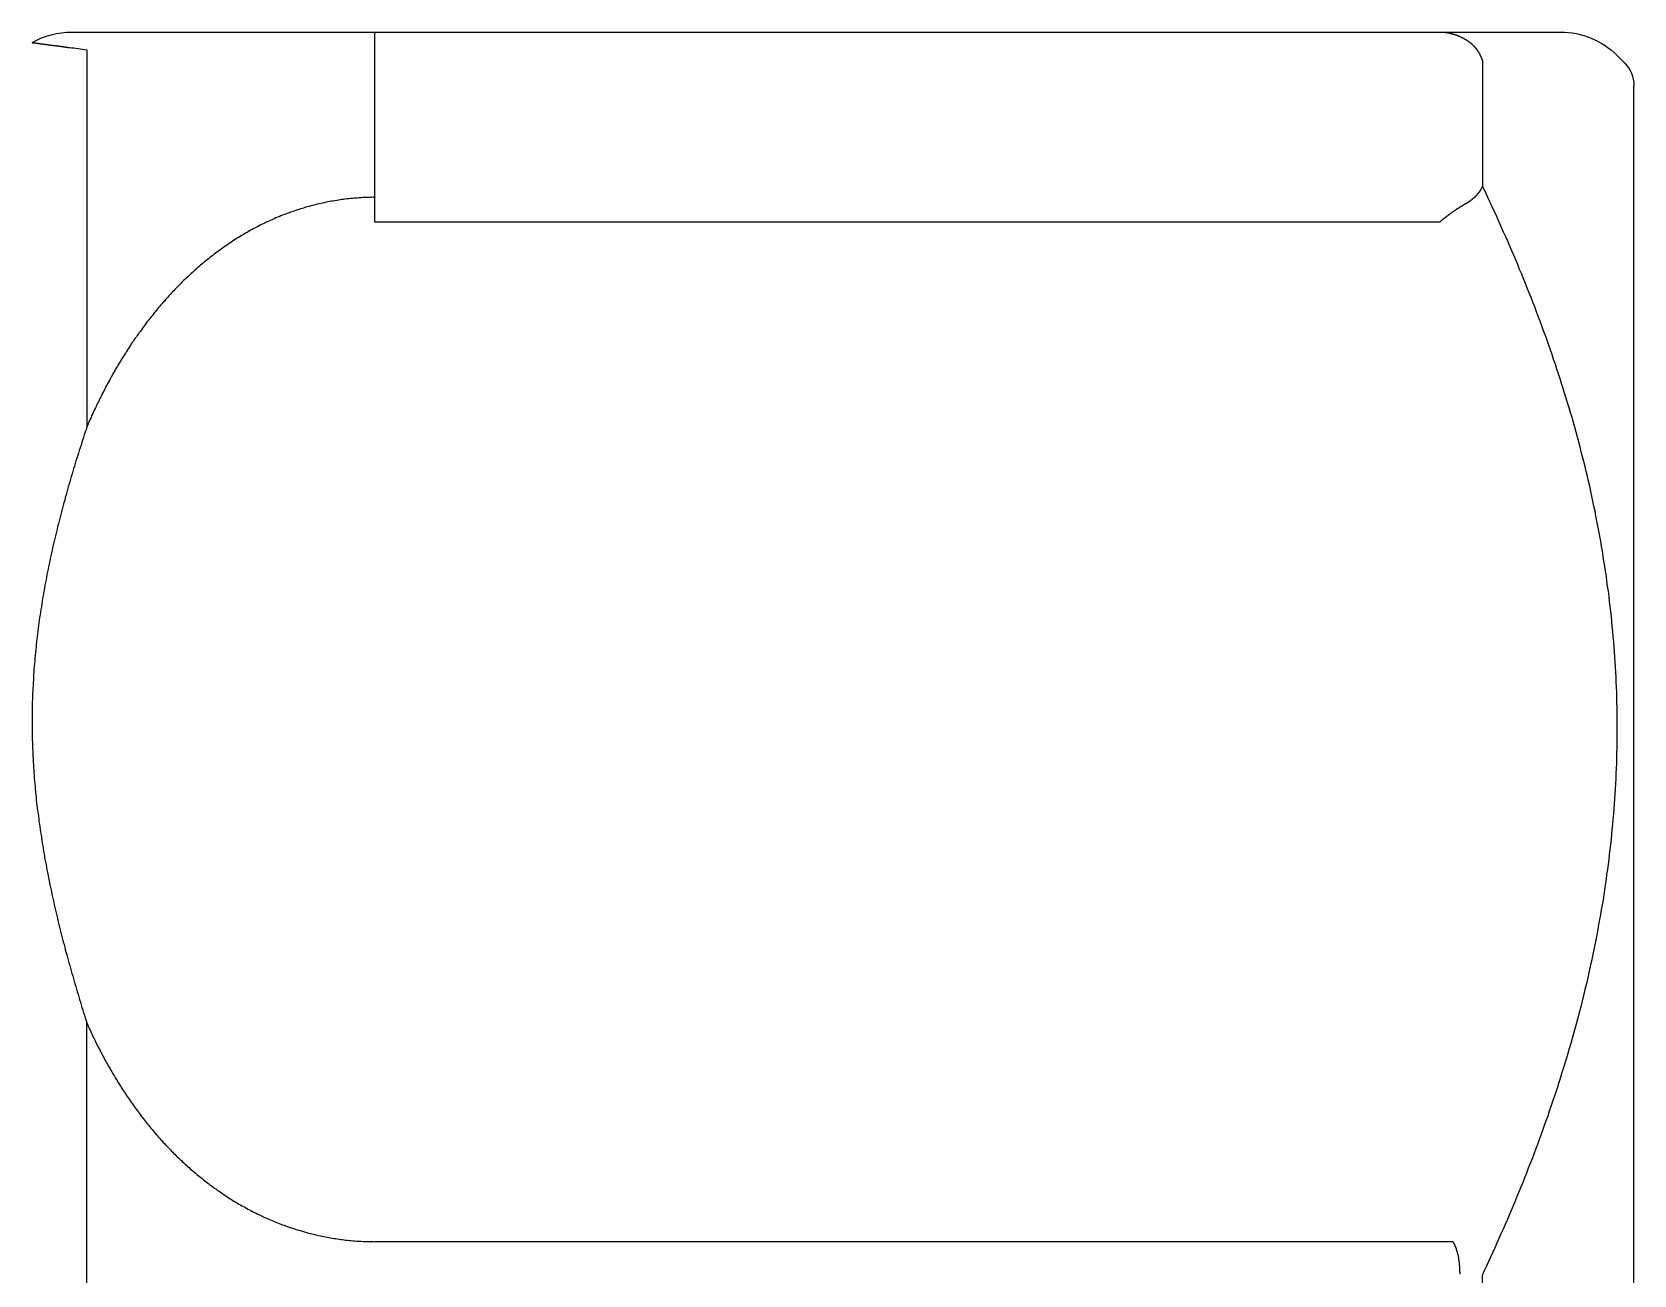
# Model space of a CAD drawing. Header units: millimetres. Extents: x 0 to 3800, y -67 to 2530.
# Drawn here: x 2354.32 to 2364.54, y 967.02 to 974.94 of the extents above; entities that cross this region are included whole.
import ezdxf

# ---------------------------------------------------------------- set-up
doc = ezdxf.new("R2010")
doc.units = ezdxf.units.MM
doc.layers.add('내부선 및 부속', color=4, linetype='Continuous')

msp = doc.modelspace()

# ---------------------------------------------------------------- linework, layer by layer
at = {"layer": '내부선 및 부속', "linetype": 'Continuous'}
for p, q in [((2354.579, 974.944), (2364.074, 974.944)), ((2356.512, 973.732), (2356.512, 974.944)), ((2354.674, 974.83), (2354.674, 972.425)), ((2363.577, 974.759), (2363.577, 973.962)), ((2364.437, 974.794), (2364.483, 974.747)), ((2364.543, 957.834), (2364.543, 974.602)), ((2363.304, 973.732), (2356.512, 973.732)), ((2354.674, 963.813), (2354.674, 968.623)), ((2356.512, 967.228), (2363.388, 967.228)), ((2363.577, 965.421), (2363.577, 967.016))]:
    msp.add_line(p, q, dxfattribs=at)
at = {"layer": '내부선 및 부속', "linetype": 'Continuous', "flags": 128}
for points in [[(2354.325, 974.877, -0.130102), (2354.579, 974.944)], [(2364.074, 974.944, -0.198912), (2364.437, 974.794)], [(2354.563, 974.846, -0.002224), (2354.674, 974.83)], [(2364.483, 974.747, -0.198912), (2364.543, 974.602)]]:
    msp.add_lwpolyline(points, format="xyb", dxfattribs=at)
for points in [[(2354.325, 974.876), (2354.325, 974.876), (2354.326, 974.876), (2354.327, 974.876), (2354.328, 974.876), (2354.329, 974.876), (2354.33, 974.875), (2354.33, 974.875), (2354.331, 974.875), (2354.332, 974.875), (2354.333, 974.875), (2354.334, 974.875), (2354.335, 974.875), (2354.335, 974.875), (2354.336, 974.875), (2354.337, 974.874), (2354.338, 974.874), (2354.339, 974.874), (2354.34, 974.874), (2354.34, 974.874), (2354.341, 974.874), (2354.342, 974.874), (2354.343, 974.874), (2354.344, 974.874), (2354.345, 974.874), (2354.345, 974.874), (2354.346, 974.874), (2354.347, 974.874), (2354.348, 974.873), (2354.349, 974.873), (2354.35, 974.873), (2354.35, 974.873), (2354.351, 974.873), (2354.352, 974.873), (2354.353, 974.873), (2354.354, 974.873), (2354.354, 974.873), (2354.355, 974.873), (2354.356, 974.872), (2354.357, 974.872), (2354.358, 974.872), (2354.359, 974.872), (2354.359, 974.872), (2354.36, 974.872), (2354.361, 974.872), (2354.362, 974.872), (2354.363, 974.871), (2354.364, 974.871), (2354.364, 974.871), (2354.365, 974.871), (2354.366, 974.871), (2354.367, 974.871), (2354.368, 974.871), (2354.369, 974.871), (2354.369, 974.871), (2354.37, 974.87), (2354.371, 974.87), (2354.372, 974.87), (2354.373, 974.87), (2354.374, 974.87), (2354.374, 974.87), (2354.375, 974.87), (2354.376, 974.87), (2354.377, 974.87), (2354.378, 974.87), (2354.379, 974.869), (2354.379, 974.869), (2354.38, 974.869), (2354.381, 974.869), (2354.382, 974.869), (2354.383, 974.869), (2354.384, 974.869), (2354.384, 974.869), (2354.385, 974.869), (2354.386, 974.869), (2354.387, 974.868), (2354.388, 974.868), (2354.389, 974.868), (2354.389, 974.868), (2354.39, 974.868), (2354.391, 974.868), (2354.392, 974.868), (2354.393, 974.868), (2354.394, 974.868), (2354.394, 974.868), (2354.395, 974.867), (2354.396, 974.867), (2354.397, 974.867), (2354.398, 974.867), (2354.398, 974.867), (2354.399, 974.867), (2354.4, 974.867), (2354.401, 974.867), (2354.402, 974.867), (2354.403, 974.867), (2354.403, 974.866), (2354.404, 974.866), (2354.405, 974.866), (2354.406, 974.866), (2354.407, 974.866), (2354.408, 974.866), (2354.408, 974.866), (2354.408, 974.866), (2354.409, 974.866), (2354.41, 974.866), (2354.411, 974.865), (2354.412, 974.865), (2354.413, 974.865), (2354.413, 974.865), (2354.414, 974.865), (2354.415, 974.865), (2354.416, 974.865), (2354.417, 974.865), (2354.418, 974.865), (2354.418, 974.865), (2354.419, 974.864), (2354.42, 974.864), (2354.421, 974.864), (2354.422, 974.864), (2354.423, 974.864), (2354.423, 974.864), (2354.424, 974.864), (2354.425, 974.864), (2354.426, 974.864), (2354.427, 974.863), (2354.428, 974.863), (2354.428, 974.863), (2354.429, 974.863), (2354.43, 974.863), (2354.431, 974.863), (2354.432, 974.863), (2354.432, 974.863), (2354.433, 974.863), (2354.434, 974.862), (2354.435, 974.862), (2354.436, 974.862), (2354.437, 974.862), (2354.437, 974.862), (2354.438, 974.862), (2354.439, 974.862), (2354.44, 974.862), (2354.441, 974.862), (2354.442, 974.862), (2354.442, 974.861), (2354.443, 974.861), (2354.444, 974.861), (2354.445, 974.861), (2354.446, 974.861), (2354.447, 974.861), (2354.447, 974.861), (2354.448, 974.861), (2354.449, 974.861), (2354.45, 974.86), (2354.451, 974.86), (2354.452, 974.86), (2354.452, 974.86), (2354.453, 974.86), (2354.454, 974.86), (2354.455, 974.86), (2354.456, 974.86), (2354.457, 974.86), (2354.457, 974.859), (2354.458, 974.859), (2354.459, 974.859), (2354.46, 974.859), (2354.461, 974.859), (2354.462, 974.859), (2354.462, 974.859), (2354.463, 974.859), (2354.464, 974.859), (2354.465, 974.858), (2354.466, 974.858), (2354.466, 974.858), (2354.467, 974.858), (2354.468, 974.858), (2354.469, 974.858), (2354.47, 974.858), (2354.471, 974.858), (2354.471, 974.858), (2354.472, 974.857), (2354.473, 974.857), (2354.474, 974.857), (2354.475, 974.857), (2354.476, 974.857), (2354.476, 974.857), (2354.477, 974.857), (2354.478, 974.857), (2354.479, 974.857), (2354.48, 974.856), (2354.481, 974.856), (2354.481, 974.856), (2354.482, 974.856), (2354.483, 974.856), (2354.484, 974.856), (2354.485, 974.856), (2354.486, 974.856), (2354.486, 974.856), (2354.487, 974.855), (2354.488, 974.855), (2354.489, 974.855), (2354.49, 974.855), (2354.491, 974.855), (2354.491, 974.855), (2354.491, 974.855), (2354.492, 974.855), (2354.493, 974.855), (2354.494, 974.855), (2354.495, 974.854), (2354.496, 974.854), (2354.496, 974.854), (2354.497, 974.854), (2354.498, 974.854), (2354.499, 974.854), (2354.5, 974.854), (2354.5, 974.854), (2354.501, 974.854), (2354.502, 974.853), (2354.503, 974.853), (2354.504, 974.853), (2354.505, 974.853), (2354.505, 974.853), (2354.506, 974.853), (2354.507, 974.853), (2354.508, 974.853), (2354.509, 974.853), (2354.51, 974.852), (2354.51, 974.852), (2354.511, 974.852), (2354.512, 974.852), (2354.513, 974.852), (2354.514, 974.852), (2354.515, 974.852), (2354.515, 974.852), (2354.516, 974.852), (2354.517, 974.851), (2354.518, 974.851), (2354.519, 974.851), (2354.52, 974.851), (2354.52, 974.851), (2354.521, 974.851), (2354.522, 974.851), (2354.523, 974.851), (2354.524, 974.851), (2354.525, 974.85), (2354.525, 974.85), (2354.526, 974.85), (2354.527, 974.85), (2354.528, 974.85), (2354.529, 974.85), (2354.529, 974.85), (2354.53, 974.85), (2354.531, 974.85), (2354.532, 974.849), (2354.533, 974.849), (2354.534, 974.849), (2354.534, 974.849), (2354.535, 974.849), (2354.536, 974.849), (2354.537, 974.849), (2354.538, 974.849), (2354.539, 974.848), (2354.539, 974.848), (2354.54, 974.848), (2354.541, 974.848), (2354.542, 974.848), (2354.543, 974.848), (2354.544, 974.848), (2354.544, 974.848), (2354.545, 974.848), (2354.546, 974.847), (2354.547, 974.847), (2354.548, 974.847), (2354.549, 974.847), (2354.549, 974.847), (2354.55, 974.847), (2354.551, 974.847), (2354.552, 974.847), (2354.553, 974.847), (2354.554, 974.846), (2354.554, 974.846), (2354.555, 974.846), (2354.556, 974.846), (2354.557, 974.846), (2354.558, 974.846), (2354.558, 974.846), (2354.559, 974.846), (2354.56, 974.846), (2354.561, 974.845), (2354.562, 974.845), (2354.563, 974.845), (2354.563, 974.845)], [(2363.304, 974.943), (2363.305, 974.943), (2363.306, 974.943), (2363.307, 974.943), (2363.308, 974.943), (2363.309, 974.943), (2363.31, 974.943), (2363.311, 974.943), (2363.312, 974.943), (2363.314, 974.943), (2363.315, 974.943), (2363.316, 974.943), (2363.317, 974.943), (2363.318, 974.943), (2363.319, 974.943), (2363.32, 974.943), (2363.321, 974.943), (2363.322, 974.943), (2363.323, 974.943), (2363.324, 974.943), (2363.325, 974.943), (2363.326, 974.943), (2363.327, 974.942), (2363.328, 974.942), (2363.329, 974.942), (2363.33, 974.942), (2363.331, 974.942), (2363.333, 974.942), (2363.334, 974.942), (2363.335, 974.942), (2363.336, 974.942), (2363.337, 974.942), (2363.338, 974.941), (2363.339, 974.941), (2363.34, 974.941), (2363.341, 974.941), (2363.342, 974.941), (2363.343, 974.941), (2363.344, 974.941), (2363.345, 974.941), (2363.346, 974.94), (2363.347, 974.94), (2363.348, 974.94), (2363.349, 974.94), (2363.35, 974.94), (2363.351, 974.94), (2363.353, 974.939), (2363.354, 974.939), (2363.355, 974.939), (2363.356, 974.939), (2363.357, 974.939), (2363.358, 974.939), (2363.359, 974.938), (2363.36, 974.938), (2363.361, 974.938), (2363.362, 974.938), (2363.363, 974.938), (2363.364, 974.937), (2363.365, 974.937), (2363.366, 974.937), (2363.367, 974.937), (2363.368, 974.937), (2363.369, 974.936), (2363.37, 974.936), (2363.371, 974.936), (2363.372, 974.936), (2363.373, 974.935), (2363.374, 974.935), (2363.375, 974.935), (2363.377, 974.935), (2363.378, 974.934), (2363.379, 974.934), (2363.38, 974.934), (2363.381, 974.934), (2363.382, 974.933), (2363.383, 974.933), (2363.384, 974.933), (2363.385, 974.933), (2363.386, 974.932), (2363.387, 974.932), (2363.388, 974.932), (2363.389, 974.931), (2363.39, 974.931), (2363.391, 974.931), (2363.392, 974.931), (2363.393, 974.93), (2363.394, 974.93), (2363.395, 974.93), (2363.396, 974.929), (2363.397, 974.929), (2363.398, 974.929), (2363.399, 974.928), (2363.4, 974.928), (2363.401, 974.928), (2363.402, 974.927), (2363.403, 974.927), (2363.404, 974.927), (2363.405, 974.926), (2363.406, 974.926), (2363.407, 974.926), (2363.408, 974.925), (2363.408, 974.925), (2363.409, 974.925), (2363.41, 974.925), (2363.411, 974.924), (2363.412, 974.924), (2363.413, 974.924), (2363.414, 974.923), (2363.415, 974.923), (2363.416, 974.922), (2363.417, 974.922), (2363.418, 974.922), (2363.419, 974.921), (2363.42, 974.921), (2363.421, 974.921), (2363.422, 974.92), (2363.423, 974.92), (2363.424, 974.919), (2363.425, 974.919), (2363.426, 974.919), (2363.427, 974.918), (2363.428, 974.918), (2363.429, 974.917), (2363.43, 974.917), (2363.431, 974.916), (2363.432, 974.916), (2363.433, 974.916), (2363.434, 974.915), (2363.435, 974.915), (2363.436, 974.914), (2363.437, 974.914), (2363.438, 974.913), (2363.439, 974.913), (2363.439, 974.913), (2363.44, 974.912), (2363.441, 974.912), (2363.442, 974.911), (2363.443, 974.911), (2363.444, 974.91), (2363.445, 974.91), (2363.446, 974.909), (2363.447, 974.909), (2363.448, 974.908), (2363.449, 974.908), (2363.45, 974.907), (2363.451, 974.907), (2363.452, 974.906), (2363.453, 974.906), (2363.454, 974.905), (2363.455, 974.905), (2363.455, 974.904), (2363.456, 974.904), (2363.457, 974.903), (2363.458, 974.903), (2363.459, 974.902), (2363.46, 974.902), (2363.461, 974.901), (2363.462, 974.901), (2363.463, 974.9), (2363.464, 974.9), (2363.465, 974.899), (2363.465, 974.899)], [(2363.465, 974.899), (2363.466, 974.899), (2363.467, 974.898), (2363.468, 974.898), (2363.469, 974.897), (2363.47, 974.896), (2363.471, 974.896), (2363.472, 974.895), (2363.473, 974.895), (2363.474, 974.894), (2363.475, 974.893), (2363.476, 974.893), (2363.477, 974.892), (2363.477, 974.892), (2363.478, 974.891), (2363.479, 974.89), (2363.48, 974.89), (2363.481, 974.889), (2363.482, 974.888), (2363.483, 974.888), (2363.484, 974.887), (2363.485, 974.886), (2363.486, 974.886), (2363.487, 974.885), (2363.488, 974.884), (2363.489, 974.884), (2363.49, 974.883), (2363.491, 974.882), (2363.492, 974.881), (2363.493, 974.881), (2363.494, 974.88), (2363.494, 974.879), (2363.495, 974.879), (2363.496, 974.878), (2363.497, 974.877), (2363.498, 974.876), (2363.499, 974.876), (2363.5, 974.875), (2363.501, 974.874), (2363.502, 974.874), (2363.503, 974.873), (2363.503, 974.872), (2363.504, 974.871), (2363.505, 974.87), (2363.506, 974.87), (2363.507, 974.869), (2363.508, 974.868), (2363.509, 974.867), (2363.51, 974.867), (2363.51, 974.866), (2363.511, 974.865), (2363.512, 974.864), (2363.513, 974.863), (2363.514, 974.863), (2363.515, 974.862), (2363.515, 974.861), (2363.516, 974.86), (2363.517, 974.859), (2363.518, 974.859), (2363.519, 974.858), (2363.52, 974.857), (2363.52, 974.856), (2363.521, 974.855), (2363.522, 974.854), (2363.523, 974.854), (2363.524, 974.853), (2363.524, 974.852), (2363.525, 974.851), (2363.526, 974.85), (2363.527, 974.849), (2363.527, 974.848), (2363.528, 974.848), (2363.529, 974.847), (2363.53, 974.846), (2363.531, 974.845), (2363.531, 974.844), (2363.532, 974.843), (2363.533, 974.842), (2363.533, 974.841), (2363.534, 974.84), (2363.535, 974.839), (2363.536, 974.839), (2363.536, 974.838), (2363.537, 974.837), (2363.538, 974.836), (2363.538, 974.835), (2363.539, 974.834), (2363.54, 974.833), (2363.541, 974.832), (2363.541, 974.831), (2363.542, 974.83), (2363.543, 974.829), (2363.543, 974.828), (2363.544, 974.827), (2363.545, 974.826), (2363.545, 974.825), (2363.546, 974.824), (2363.547, 974.824), (2363.547, 974.823), (2363.548, 974.822), (2363.548, 974.821), (2363.548, 974.821), (2363.549, 974.82), (2363.55, 974.819), (2363.55, 974.818), (2363.551, 974.817), (2363.552, 974.816), (2363.552, 974.815), (2363.553, 974.814), (2363.553, 974.813), (2363.554, 974.812), (2363.554, 974.811), (2363.555, 974.81), (2363.556, 974.809), (2363.556, 974.808), (2363.557, 974.807), (2363.557, 974.806), (2363.558, 974.805), (2363.558, 974.804), (2363.559, 974.803), (2363.559, 974.802), (2363.56, 974.8), (2363.561, 974.799), (2363.561, 974.798), (2363.562, 974.797), (2363.562, 974.796), (2363.563, 974.795), (2363.563, 974.794), (2363.564, 974.793), (2363.564, 974.792), (2363.565, 974.791), (2363.565, 974.79), (2363.565, 974.789), (2363.566, 974.788), (2363.566, 974.787), (2363.567, 974.786), (2363.567, 974.785), (2363.568, 974.784), (2363.568, 974.783), (2363.569, 974.782), (2363.569, 974.78), (2363.57, 974.779), (2363.57, 974.778), (2363.57, 974.777), (2363.571, 974.776), (2363.571, 974.775), (2363.572, 974.774), (2363.572, 974.773), (2363.572, 974.772), (2363.573, 974.771), (2363.573, 974.77), (2363.574, 974.769), (2363.574, 974.767), (2363.574, 974.766), (2363.575, 974.765), (2363.575, 974.764), (2363.575, 974.763), (2363.576, 974.762), (2363.576, 974.761), (2363.576, 974.76), (2363.577, 974.759), (2363.577, 974.759)], [(2363.577, 973.961), (2363.576, 973.96), (2363.576, 973.959), (2363.576, 973.958), (2363.575, 973.957), (2363.575, 973.956), (2363.574, 973.955), (2363.574, 973.954), (2363.573, 973.953), (2363.573, 973.953), (2363.573, 973.952), (2363.572, 973.951), (2363.572, 973.95), (2363.571, 973.949), (2363.571, 973.948), (2363.57, 973.947), (2363.57, 973.946), (2363.569, 973.945), (2363.569, 973.944), (2363.568, 973.943), (2363.568, 973.942), (2363.567, 973.942), (2363.567, 973.941), (2363.566, 973.94), (2363.566, 973.939), (2363.565, 973.938), (2363.565, 973.937), (2363.564, 973.936), (2363.564, 973.935), (2363.563, 973.935), (2363.563, 973.934), (2363.562, 973.933), (2363.562, 973.932), (2363.561, 973.931), (2363.56, 973.93), (2363.56, 973.929), (2363.559, 973.928), (2363.559, 973.928), (2363.558, 973.927), (2363.558, 973.926), (2363.557, 973.925), (2363.556, 973.924), (2363.556, 973.923), (2363.555, 973.923), (2363.555, 973.922), (2363.554, 973.921), (2363.553, 973.92), (2363.553, 973.919), (2363.552, 973.918), (2363.552, 973.918), (2363.551, 973.917), (2363.55, 973.916), (2363.55, 973.915), (2363.549, 973.914), (2363.548, 973.914), (2363.548, 973.913), (2363.547, 973.912), (2363.546, 973.911), (2363.546, 973.91), (2363.545, 973.91), (2363.544, 973.909), (2363.544, 973.908), (2363.543, 973.907), (2363.542, 973.906), (2363.542, 973.906), (2363.541, 973.905), (2363.54, 973.904), (2363.54, 973.903), (2363.539, 973.903), (2363.538, 973.902), (2363.538, 973.901), (2363.537, 973.9), (2363.536, 973.9), (2363.535, 973.899), (2363.535, 973.898), (2363.534, 973.897), (2363.533, 973.897), (2363.532, 973.896), (2363.532, 973.895), (2363.531, 973.894), (2363.53, 973.894), (2363.53, 973.893), (2363.529, 973.892), (2363.528, 973.891), (2363.527, 973.891), (2363.527, 973.89), (2363.526, 973.889), (2363.525, 973.889), (2363.524, 973.888), (2363.524, 973.887), (2363.523, 973.887), (2363.522, 973.886), (2363.521, 973.885), (2363.52, 973.884), (2363.52, 973.884), (2363.519, 973.883), (2363.518, 973.882), (2363.517, 973.882), (2363.517, 973.881), (2363.516, 973.88), (2363.515, 973.88), (2363.515, 973.88), (2363.514, 973.879), (2363.513, 973.878), (2363.513, 973.878), (2363.512, 973.877), (2363.511, 973.876), (2363.51, 973.876), (2363.509, 973.875), (2363.509, 973.874), (2363.508, 973.874), (2363.507, 973.873), (2363.506, 973.872), (2363.505, 973.872), (2363.504, 973.871), (2363.504, 973.871), (2363.503, 973.87), (2363.502, 973.869), (2363.501, 973.869), (2363.5, 973.868), (2363.499, 973.867), (2363.499, 973.867), (2363.498, 973.866), (2363.497, 973.866), (2363.496, 973.865), (2363.495, 973.864), (2363.494, 973.864), (2363.494, 973.863), (2363.493, 973.863), (2363.492, 973.862), (2363.491, 973.861), (2363.49, 973.861), (2363.489, 973.86), (2363.488, 973.86), (2363.488, 973.859), (2363.487, 973.859), (2363.486, 973.858), (2363.485, 973.857), (2363.484, 973.857), (2363.483, 973.856), (2363.482, 973.856), (2363.481, 973.855), (2363.481, 973.855), (2363.48, 973.854), (2363.479, 973.853), (2363.478, 973.853), (2363.477, 973.852), (2363.476, 973.852), (2363.475, 973.851), (2363.474, 973.851), (2363.474, 973.85), (2363.473, 973.85), (2363.472, 973.849), (2363.471, 973.849), (2363.47, 973.848), (2363.469, 973.848), (2363.468, 973.847), (2363.467, 973.847), (2363.466, 973.846), (2363.466, 973.846), (2363.465, 973.845), (2363.465, 973.845)], [(2363.577, 967.015), (2363.59, 967.044), (2363.604, 967.074), (2363.618, 967.103), (2363.631, 967.132), (2363.645, 967.162), (2363.658, 967.191), (2363.671, 967.221), (2363.684, 967.25), (2363.697, 967.28), (2363.71, 967.309), (2363.723, 967.339), (2363.736, 967.368), (2363.749, 967.398), (2363.762, 967.428), (2363.774, 967.458), (2363.787, 967.488), (2363.799, 967.517), (2363.811, 967.547), (2363.823, 967.577), (2363.836, 967.607), (2363.848, 967.637), (2363.86, 967.667), (2363.871, 967.698), (2363.883, 967.728), (2363.895, 967.758), (2363.906, 967.788), (2363.918, 967.818), (2363.929, 967.849), (2363.94, 967.879), (2363.951, 967.909), (2363.962, 967.94), (2363.973, 967.97), (2363.984, 968.001), (2363.995, 968.031), (2364.005, 968.062), (2364.016, 968.092), (2364.026, 968.123), (2364.037, 968.154), (2364.047, 968.184), (2364.057, 968.215), (2364.067, 968.246), (2364.076, 968.277), (2364.086, 968.308), (2364.096, 968.339), (2364.105, 968.369), (2364.115, 968.4), (2364.124, 968.431), (2364.133, 968.462), (2364.142, 968.494), (2364.151, 968.525), (2364.16, 968.556), (2364.168, 968.587), (2364.177, 968.618), (2364.185, 968.649), (2364.193, 968.681), (2364.202, 968.712), (2364.21, 968.743), (2364.218, 968.775), (2364.225, 968.806), (2364.233, 968.838), (2364.24, 968.869), (2364.248, 968.901), (2364.255, 968.932), (2364.262, 968.964), (2364.269, 968.996), (2364.276, 969.027), (2364.283, 969.059), (2364.289, 969.091), (2364.296, 969.122), (2364.302, 969.154), (2364.308, 969.186), (2364.314, 969.218), (2364.32, 969.25), (2364.326, 969.282), (2364.332, 969.313), (2364.337, 969.345), (2364.342, 969.377), (2364.348, 969.409), (2364.353, 969.441), (2364.358, 969.473), (2364.362, 969.505), (2364.367, 969.537), (2364.371, 969.569), (2364.376, 969.602), (2364.38, 969.634), (2364.384, 969.666), (2364.388, 969.698), (2364.392, 969.73), (2364.395, 969.762), (2364.399, 969.794), (2364.402, 969.827), (2364.405, 969.859), (2364.408, 969.891), (2364.411, 969.923), (2364.414, 969.956), (2364.417, 969.988), (2364.419, 970.02), (2364.421, 970.052), (2364.423, 970.085), (2364.425, 970.117), (2364.425, 970.117), (2364.427, 970.149), (2364.429, 970.182), (2364.43, 970.214), (2364.432, 970.246), (2364.433, 970.279), (2364.434, 970.311), (2364.435, 970.343), (2364.436, 970.376), (2364.436, 970.408), (2364.437, 970.44), (2364.437, 970.473), (2364.437, 970.505), (2364.437, 970.537), (2364.437, 970.57), (2364.436, 970.602), (2364.436, 970.635), (2364.435, 970.667), (2364.434, 970.699), (2364.433, 970.732), (2364.432, 970.764), (2364.43, 970.796), (2364.429, 970.829), (2364.427, 970.861), (2364.425, 970.893), (2364.423, 970.925), (2364.421, 970.958), (2364.419, 970.99), (2364.417, 971.022), (2364.414, 971.055), (2364.411, 971.087), (2364.408, 971.119), (2364.405, 971.151), (2364.402, 971.184), (2364.399, 971.216), (2364.395, 971.248), (2364.392, 971.28), (2364.388, 971.312), (2364.384, 971.344), (2364.38, 971.377), (2364.375, 971.409), (2364.371, 971.441), (2364.367, 971.473), (2364.362, 971.505), (2364.357, 971.537), (2364.352, 971.569), (2364.347, 971.601), (2364.342, 971.633), (2364.336, 971.665), (2364.331, 971.697), (2364.325, 971.729), (2364.319, 971.76), (2364.313, 971.792), (2364.307, 971.824), (2364.301, 971.856), (2364.295, 971.888), (2364.288, 971.919), (2364.281, 971.951), (2364.275, 971.983), (2364.268, 972.014), (2364.261, 972.046), (2364.253, 972.078), (2364.246, 972.109), (2364.239, 972.141), (2364.231, 972.172), (2364.223, 972.204), (2364.215, 972.235), (2364.207, 972.266), (2364.199, 972.298), (2364.191, 972.329), (2364.183, 972.36), (2364.174, 972.392), (2364.165, 972.423), (2364.157, 972.454), (2364.148, 972.485), (2364.139, 972.516), (2364.13, 972.547), (2364.12, 972.578), (2364.111, 972.609), (2364.101, 972.64), (2364.092, 972.671), (2364.082, 972.702), (2364.072, 972.732), (2364.062, 972.763), (2364.052, 972.794), (2364.042, 972.825), (2364.031, 972.855), (2364.021, 972.886), (2364.01, 972.917), (2364, 972.947), (2363.989, 972.978), (2363.978, 973.008), (2363.967, 973.038), (2363.956, 973.069), (2363.945, 973.099), (2363.933, 973.129), (2363.922, 973.16), (2363.91, 973.19), (2363.899, 973.22), (2363.887, 973.25), (2363.875, 973.28), (2363.875, 973.28), (2363.863, 973.31), (2363.851, 973.34), (2363.839, 973.37), (2363.827, 973.4), (2363.814, 973.43), (2363.802, 973.46), (2363.789, 973.49), (2363.777, 973.52), (2363.764, 973.549), (2363.751, 973.579), (2363.738, 973.609), (2363.725, 973.638), (2363.712, 973.668), (2363.699, 973.697), (2363.686, 973.727), (2363.672, 973.756), (2363.659, 973.786), (2363.646, 973.815), (2363.632, 973.844), (2363.618, 973.874), (2363.605, 973.903), (2363.591, 973.932), (2363.577, 973.961), (2363.577, 973.961)], [(2356.512, 973.89), (2356.501, 973.89), (2356.49, 973.889), (2356.479, 973.889), (2356.468, 973.889), (2356.457, 973.889), (2356.446, 973.888), (2356.434, 973.888), (2356.423, 973.887), (2356.412, 973.886), (2356.401, 973.885), (2356.39, 973.885), (2356.379, 973.884), (2356.368, 973.883), (2356.356, 973.881), (2356.345, 973.88), (2356.334, 973.879), (2356.323, 973.878), (2356.312, 973.876), (2356.301, 973.875), (2356.29, 973.873), (2356.279, 973.872), (2356.268, 973.87), (2356.257, 973.868), (2356.245, 973.866), (2356.234, 973.864), (2356.223, 973.862), (2356.212, 973.86), (2356.201, 973.858), (2356.19, 973.855), (2356.179, 973.853), (2356.168, 973.851), (2356.157, 973.848), (2356.147, 973.846), (2356.136, 973.843), (2356.125, 973.84), (2356.114, 973.837), (2356.103, 973.835), (2356.092, 973.832), (2356.081, 973.829), (2356.07, 973.826), (2356.06, 973.822), (2356.049, 973.819), (2356.038, 973.816), (2356.027, 973.812), (2356.017, 973.809), (2356.006, 973.806), (2355.995, 973.802), (2355.985, 973.798), (2355.974, 973.795), (2355.964, 973.791), (2355.953, 973.787), (2355.943, 973.783), (2355.932, 973.779), (2355.922, 973.775), (2355.911, 973.771), (2355.901, 973.766), (2355.89, 973.762), (2355.88, 973.758), (2355.87, 973.753), (2355.86, 973.749), (2355.849, 973.744), (2355.839, 973.74), (2355.829, 973.735), (2355.819, 973.73), (2355.809, 973.725), (2355.799, 973.721), (2355.789, 973.716), (2355.779, 973.711), (2355.769, 973.706), (2355.759, 973.7), (2355.749, 973.695), (2355.739, 973.69), (2355.729, 973.685), (2355.719, 973.679), (2355.71, 973.674), (2355.7, 973.668), (2355.69, 973.663), (2355.68, 973.657), (2355.671, 973.651), (2355.661, 973.646), (2355.652, 973.64), (2355.642, 973.634), (2355.633, 973.628), (2355.623, 973.622), (2355.614, 973.616), (2355.604, 973.61), (2355.595, 973.604), (2355.586, 973.598), (2355.576, 973.591), (2355.567, 973.585), (2355.558, 973.579), (2355.549, 973.572), (2355.54, 973.566), (2355.531, 973.559), (2355.522, 973.553), (2355.513, 973.546), (2355.504, 973.539), (2355.495, 973.533), (2355.486, 973.526), (2355.477, 973.519), (2355.477, 973.519), (2355.468, 973.512), (2355.459, 973.505), (2355.45, 973.498), (2355.442, 973.491), (2355.433, 973.484), (2355.424, 973.477), (2355.416, 973.47), (2355.407, 973.463), (2355.399, 973.456), (2355.39, 973.448), (2355.382, 973.441), (2355.373, 973.434), (2355.365, 973.426), (2355.357, 973.419), (2355.348, 973.411), (2355.34, 973.404), (2355.332, 973.396), (2355.324, 973.389), (2355.316, 973.381), (2355.308, 973.373), (2355.299, 973.366), (2355.291, 973.358), (2355.283, 973.35), (2355.276, 973.342), (2355.268, 973.334), (2355.26, 973.326), (2355.252, 973.318), (2355.244, 973.31), (2355.236, 973.302), (2355.229, 973.294), (2355.221, 973.286), (2355.213, 973.278), (2355.206, 973.27), (2355.198, 973.262), (2355.191, 973.253), (2355.183, 973.245), (2355.176, 973.237), (2355.169, 973.228), (2355.161, 973.22), (2355.154, 973.212), (2355.147, 973.203), (2355.139, 973.195), (2355.132, 973.186), (2355.125, 973.178), (2355.118, 973.169), (2355.111, 973.16), (2355.104, 973.152), (2355.097, 973.143), (2355.09, 973.134), (2355.083, 973.125), (2355.076, 973.117), (2355.069, 973.108), (2355.062, 973.099), (2355.055, 973.09), (2355.049, 973.081), (2355.042, 973.072), (2355.035, 973.063), (2355.029, 973.054), (2355.022, 973.045), (2355.016, 973.036), (2355.009, 973.027), (2355.003, 973.018), (2354.996, 973.009), (2354.99, 973), (2354.983, 972.991), (2354.977, 972.982), (2354.971, 972.972), (2354.964, 972.963), (2354.958, 972.954), (2354.952, 972.945), (2354.946, 972.935), (2354.94, 972.926), (2354.934, 972.917), (2354.928, 972.907), (2354.922, 972.898), (2354.916, 972.888), (2354.91, 972.879), (2354.904, 972.87), (2354.898, 972.86), (2354.892, 972.851), (2354.886, 972.841), (2354.881, 972.831), (2354.875, 972.822), (2354.869, 972.812), (2354.864, 972.803), (2354.858, 972.793), (2354.852, 972.783), (2354.847, 972.774), (2354.841, 972.764), (2354.836, 972.754), (2354.83, 972.744), (2354.825, 972.735), (2354.82, 972.725), (2354.814, 972.715), (2354.809, 972.705), (2354.804, 972.696), (2354.798, 972.686), (2354.793, 972.676), (2354.788, 972.666), (2354.783, 972.656), (2354.783, 972.656), (2354.778, 972.646), (2354.773, 972.636), (2354.768, 972.626), (2354.763, 972.616), (2354.758, 972.606), (2354.753, 972.596), (2354.748, 972.586), (2354.743, 972.576), (2354.738, 972.566), (2354.734, 972.556), (2354.729, 972.546), (2354.724, 972.536), (2354.719, 972.526), (2354.715, 972.516), (2354.71, 972.506), (2354.705, 972.495), (2354.701, 972.485), (2354.696, 972.475), (2354.692, 972.465), (2354.687, 972.455), (2354.683, 972.445), (2354.678, 972.434), (2354.674, 972.424), (2354.674, 972.424)], [(2363.465, 973.845), (2363.464, 973.844), (2363.463, 973.844), (2363.461, 973.843), (2363.46, 973.843), (2363.459, 973.842), (2363.458, 973.841), (2363.457, 973.841), (2363.456, 973.84), (2363.455, 973.839), (2363.454, 973.839), (2363.453, 973.838), (2363.452, 973.838), (2363.451, 973.837), (2363.45, 973.836), (2363.449, 973.836), (2363.448, 973.835), (2363.446, 973.834), (2363.445, 973.834), (2363.444, 973.833), (2363.443, 973.833), (2363.442, 973.832), (2363.441, 973.831), (2363.44, 973.831), (2363.439, 973.83), (2363.438, 973.829), (2363.437, 973.829), (2363.436, 973.828), (2363.435, 973.827), (2363.434, 973.827), (2363.433, 973.826), (2363.432, 973.825), (2363.431, 973.825), (2363.43, 973.824), (2363.429, 973.823), (2363.428, 973.823), (2363.426, 973.822), (2363.425, 973.821), (2363.424, 973.821), (2363.423, 973.82), (2363.422, 973.819), (2363.421, 973.819), (2363.42, 973.818), (2363.419, 973.817), (2363.418, 973.817), (2363.417, 973.816), (2363.416, 973.815), (2363.415, 973.815), (2363.414, 973.814), (2363.413, 973.813), (2363.412, 973.813), (2363.411, 973.812), (2363.41, 973.811), (2363.409, 973.811), (2363.408, 973.81), (2363.407, 973.809), (2363.406, 973.809), (2363.405, 973.808), (2363.404, 973.807), (2363.403, 973.806), (2363.402, 973.806), (2363.401, 973.805), (2363.4, 973.804), (2363.399, 973.804), (2363.398, 973.803), (2363.397, 973.802), (2363.395, 973.802), (2363.394, 973.801), (2363.393, 973.8), (2363.392, 973.799), (2363.391, 973.799), (2363.39, 973.798), (2363.389, 973.797), (2363.388, 973.797), (2363.387, 973.796), (2363.386, 973.795), (2363.385, 973.794), (2363.384, 973.794), (2363.383, 973.793), (2363.382, 973.792), (2363.381, 973.792), (2363.38, 973.791), (2363.379, 973.79), (2363.378, 973.789), (2363.377, 973.789), (2363.376, 973.788), (2363.375, 973.787), (2363.374, 973.787), (2363.373, 973.786), (2363.372, 973.785), (2363.371, 973.784), (2363.37, 973.784), (2363.369, 973.783), (2363.368, 973.782), (2363.367, 973.781), (2363.366, 973.781), (2363.365, 973.78), (2363.364, 973.779), (2363.363, 973.778), (2363.362, 973.778), (2363.361, 973.777), (2363.361, 973.777), (2363.36, 973.776), (2363.359, 973.776), (2363.358, 973.775), (2363.357, 973.774), (2363.356, 973.773), (2363.355, 973.773), (2363.354, 973.772), (2363.353, 973.771), (2363.352, 973.77), (2363.351, 973.77), (2363.35, 973.769), (2363.349, 973.768), (2363.348, 973.767), (2363.347, 973.767), (2363.346, 973.766), (2363.345, 973.765), (2363.345, 973.764), (2363.344, 973.763), (2363.343, 973.763), (2363.342, 973.762), (2363.341, 973.761), (2363.34, 973.76), (2363.339, 973.76), (2363.338, 973.759), (2363.337, 973.758), (2363.336, 973.757), (2363.335, 973.757), (2363.334, 973.756), (2363.333, 973.755), (2363.332, 973.754), (2363.331, 973.754), (2363.33, 973.753), (2363.329, 973.752), (2363.328, 973.751), (2363.327, 973.75), (2363.326, 973.75), (2363.325, 973.749), (2363.324, 973.748), (2363.323, 973.747), (2363.322, 973.747), (2363.321, 973.746), (2363.32, 973.745), (2363.319, 973.744), (2363.318, 973.743), (2363.317, 973.743), (2363.316, 973.742), (2363.315, 973.741), (2363.315, 973.74), (2363.314, 973.739), (2363.313, 973.739), (2363.312, 973.738), (2363.311, 973.737), (2363.31, 973.736), (2363.309, 973.736), (2363.308, 973.735), (2363.307, 973.734), (2363.306, 973.733), (2363.305, 973.732), (2363.304, 973.732), (2363.304, 973.732)], [(2354.674, 972.424), (2354.669, 972.408), (2354.663, 972.391), (2354.658, 972.374), (2354.653, 972.358), (2354.647, 972.341), (2354.642, 972.325), (2354.637, 972.308), (2354.631, 972.292), (2354.626, 972.275), (2354.621, 972.258), (2354.616, 972.242), (2354.611, 972.225), (2354.605, 972.209), (2354.6, 972.192), (2354.595, 972.175), (2354.59, 972.159), (2354.585, 972.142), (2354.58, 972.125), (2354.575, 972.109), (2354.57, 972.092), (2354.566, 972.075), (2354.561, 972.059), (2354.556, 972.042), (2354.551, 972.025), (2354.546, 972.008), (2354.542, 971.992), (2354.537, 971.975), (2354.533, 971.958), (2354.528, 971.941), (2354.523, 971.925), (2354.519, 971.908), (2354.514, 971.891), (2354.51, 971.874), (2354.506, 971.857), (2354.501, 971.84), (2354.497, 971.824), (2354.493, 971.807), (2354.488, 971.79), (2354.484, 971.773), (2354.48, 971.756), (2354.476, 971.739), (2354.472, 971.722), (2354.468, 971.705), (2354.464, 971.688), (2354.46, 971.671), (2354.456, 971.654), (2354.452, 971.637), (2354.449, 971.62), (2354.445, 971.603), (2354.441, 971.586), (2354.438, 971.569), (2354.434, 971.552), (2354.43, 971.535), (2354.427, 971.518), (2354.423, 971.501), (2354.42, 971.484), (2354.417, 971.467), (2354.414, 971.45), (2354.41, 971.433), (2354.407, 971.416), (2354.404, 971.399), (2354.401, 971.381), (2354.398, 971.364), (2354.395, 971.347), (2354.392, 971.33), (2354.389, 971.313), (2354.387, 971.296), (2354.384, 971.278), (2354.381, 971.261), (2354.378, 971.244), (2354.376, 971.227), (2354.373, 971.209), (2354.371, 971.192), (2354.369, 971.175), (2354.366, 971.158), (2354.364, 971.14), (2354.362, 971.123), (2354.36, 971.106), (2354.358, 971.089), (2354.356, 971.071), (2354.354, 971.054), (2354.352, 971.037), (2354.35, 971.019), (2354.348, 971.002), (2354.346, 970.985), (2354.345, 970.967), (2354.343, 970.95), (2354.342, 970.933), (2354.34, 970.915), (2354.339, 970.898), (2354.337, 970.881), (2354.336, 970.863), (2354.335, 970.846), (2354.334, 970.828), (2354.333, 970.811), (2354.332, 970.794), (2354.331, 970.776), (2354.33, 970.759), (2354.329, 970.741), (2354.328, 970.724), (2354.328, 970.724), (2354.328, 970.707), (2354.327, 970.689), (2354.326, 970.672), (2354.326, 970.655), (2354.326, 970.637), (2354.325, 970.62), (2354.325, 970.602), (2354.325, 970.585), (2354.325, 970.568), (2354.325, 970.55), (2354.325, 970.533), (2354.325, 970.515), (2354.325, 970.498), (2354.325, 970.481), (2354.325, 970.463), (2354.326, 970.446), (2354.326, 970.428), (2354.327, 970.411), (2354.327, 970.394), (2354.328, 970.376), (2354.329, 970.359), (2354.329, 970.341), (2354.33, 970.324), (2354.331, 970.307), (2354.332, 970.289), (2354.333, 970.272), (2354.334, 970.254), (2354.336, 970.237), (2354.337, 970.22), (2354.338, 970.202), (2354.339, 970.185), (2354.341, 970.168), (2354.342, 970.15), (2354.344, 970.133), (2354.345, 970.116), (2354.347, 970.098), (2354.349, 970.081), (2354.351, 970.064), (2354.352, 970.046), (2354.354, 970.029), (2354.356, 970.012), (2354.358, 969.994), (2354.36, 969.977), (2354.363, 969.96), (2354.365, 969.943), (2354.367, 969.925), (2354.369, 969.908), (2354.372, 969.891), (2354.374, 969.873), (2354.377, 969.856), (2354.379, 969.839), (2354.382, 969.822), (2354.384, 969.805), (2354.387, 969.787), (2354.39, 969.77), (2354.393, 969.753), (2354.395, 969.736), (2354.398, 969.719), (2354.401, 969.701), (2354.404, 969.684), (2354.407, 969.667), (2354.41, 969.65), (2354.414, 969.633), (2354.417, 969.616), (2354.42, 969.599), (2354.423, 969.582), (2354.427, 969.564), (2354.43, 969.547), (2354.433, 969.53), (2354.437, 969.513), (2354.44, 969.496), (2354.444, 969.479), (2354.448, 969.462), (2354.451, 969.445), (2354.455, 969.428), (2354.459, 969.411), (2354.463, 969.394), (2354.466, 969.377), (2354.47, 969.36), (2354.474, 969.343), (2354.478, 969.326), (2354.482, 969.309), (2354.486, 969.292), (2354.49, 969.276), (2354.494, 969.259), (2354.498, 969.242), (2354.503, 969.225), (2354.507, 969.208), (2354.511, 969.191), (2354.515, 969.174), (2354.52, 969.157), (2354.524, 969.141), (2354.529, 969.124), (2354.533, 969.107), (2354.537, 969.09), (2354.542, 969.073), (2354.547, 969.057), (2354.551, 969.04), (2354.556, 969.023), (2354.56, 969.006), (2354.56, 969.006), (2354.565, 968.989), (2354.57, 968.973), (2354.574, 968.956), (2354.579, 968.939), (2354.584, 968.923), (2354.589, 968.906), (2354.594, 968.889), (2354.598, 968.872), (2354.603, 968.856), (2354.608, 968.839), (2354.613, 968.822), (2354.618, 968.806), (2354.623, 968.789), (2354.628, 968.772), (2354.633, 968.756), (2354.638, 968.739), (2354.643, 968.722), (2354.648, 968.706), (2354.653, 968.689), (2354.659, 968.673), (2354.664, 968.656), (2354.669, 968.639), (2354.674, 968.623), (2354.674, 968.623)], [(2354.674, 968.623), (2354.679, 968.613), (2354.683, 968.603), (2354.687, 968.593), (2354.692, 968.583), (2354.697, 968.573), (2354.701, 968.563), (2354.706, 968.553), (2354.711, 968.543), (2354.715, 968.533), (2354.72, 968.524), (2354.725, 968.514), (2354.73, 968.504), (2354.734, 968.494), (2354.739, 968.484), (2354.744, 968.475), (2354.749, 968.465), (2354.754, 968.455), (2354.759, 968.445), (2354.764, 968.436), (2354.769, 968.426), (2354.774, 968.416), (2354.78, 968.407), (2354.785, 968.397), (2354.79, 968.387), (2354.795, 968.378), (2354.8, 968.368), (2354.806, 968.359), (2354.811, 968.349), (2354.816, 968.34), (2354.822, 968.33), (2354.827, 968.321), (2354.833, 968.311), (2354.838, 968.302), (2354.844, 968.292), (2354.85, 968.283), (2354.855, 968.274), (2354.861, 968.264), (2354.867, 968.255), (2354.872, 968.246), (2354.878, 968.236), (2354.884, 968.227), (2354.89, 968.218), (2354.896, 968.209), (2354.902, 968.199), (2354.908, 968.19), (2354.914, 968.181), (2354.92, 968.172), (2354.926, 968.163), (2354.932, 968.154), (2354.938, 968.145), (2354.944, 968.136), (2354.95, 968.127), (2354.957, 968.118), (2354.963, 968.109), (2354.969, 968.1), (2354.976, 968.091), (2354.982, 968.082), (2354.988, 968.073), (2354.995, 968.064), (2355.001, 968.056), (2355.008, 968.047), (2355.015, 968.038), (2355.021, 968.029), (2355.028, 968.021), (2355.035, 968.012), (2355.041, 968.003), (2355.048, 967.995), (2355.055, 967.986), (2355.062, 967.978), (2355.069, 967.969), (2355.076, 967.961), (2355.083, 967.952), (2355.09, 967.944), (2355.097, 967.935), (2355.104, 967.927), (2355.111, 967.919), (2355.118, 967.91), (2355.125, 967.902), (2355.132, 967.894), (2355.14, 967.886), (2355.147, 967.878), (2355.154, 967.87), (2355.162, 967.861), (2355.169, 967.853), (2355.177, 967.845), (2355.184, 967.837), (2355.192, 967.829), (2355.199, 967.822), (2355.207, 967.814), (2355.215, 967.806), (2355.222, 967.798), (2355.23, 967.79), (2355.238, 967.783), (2355.245, 967.775), (2355.253, 967.767), (2355.261, 967.76), (2355.269, 967.752), (2355.277, 967.745), (2355.285, 967.737), (2355.293, 967.73), (2355.293, 967.73), (2355.301, 967.722), (2355.309, 967.715), (2355.317, 967.707), (2355.326, 967.7), (2355.334, 967.693), (2355.342, 967.686), (2355.35, 967.679), (2355.359, 967.671), (2355.367, 967.664), (2355.375, 967.657), (2355.384, 967.65), (2355.392, 967.643), (2355.401, 967.637), (2355.409, 967.63), (2355.418, 967.623), (2355.427, 967.616), (2355.435, 967.609), (2355.444, 967.603), (2355.453, 967.596), (2355.461, 967.589), (2355.47, 967.583), (2355.479, 967.576), (2355.488, 967.57), (2355.497, 967.564), (2355.506, 967.557), (2355.515, 967.551), (2355.524, 967.545), (2355.533, 967.539), (2355.542, 967.532), (2355.551, 967.526), (2355.56, 967.52), (2355.569, 967.514), (2355.579, 967.508), (2355.588, 967.502), (2355.597, 967.497), (2355.606, 967.491), (2355.616, 967.485), (2355.625, 967.479), (2355.635, 967.474), (2355.644, 967.468), (2355.654, 967.463), (2355.663, 967.457), (2355.673, 967.452), (2355.682, 967.447), (2355.692, 967.441), (2355.701, 967.436), (2355.711, 967.431), (2355.721, 967.426), (2355.731, 967.421), (2355.74, 967.416), (2355.75, 967.411), (2355.76, 967.406), (2355.77, 967.401), (2355.78, 967.396), (2355.79, 967.392), (2355.8, 967.387), (2355.81, 967.382), (2355.82, 967.378), (2355.83, 967.373), (2355.84, 967.369), (2355.85, 967.365), (2355.86, 967.36), (2355.87, 967.356), (2355.88, 967.352), (2355.89, 967.348), (2355.901, 967.344), (2355.911, 967.34), (2355.921, 967.336), (2355.932, 967.332), (2355.942, 967.329), (2355.952, 967.325), (2355.963, 967.321), (2355.973, 967.318), (2355.983, 967.314), (2355.994, 967.311), (2356.004, 967.307), (2356.015, 967.304), (2356.025, 967.301), (2356.036, 967.298), (2356.047, 967.295), (2356.057, 967.292), (2356.068, 967.289), (2356.078, 967.286), (2356.089, 967.283), (2356.1, 967.28), (2356.11, 967.278), (2356.121, 967.275), (2356.132, 967.272), (2356.143, 967.27), (2356.153, 967.267), (2356.164, 967.265), (2356.175, 967.263), (2356.186, 967.261), (2356.196, 967.258), (2356.207, 967.256), (2356.218, 967.254), (2356.229, 967.252), (2356.24, 967.251), (2356.251, 967.249), (2356.261, 967.247), (2356.261, 967.247), (2356.272, 967.245), (2356.283, 967.244), (2356.294, 967.242), (2356.305, 967.241), (2356.316, 967.24), (2356.327, 967.238), (2356.338, 967.237), (2356.348, 967.236), (2356.359, 967.235), (2356.37, 967.234), (2356.381, 967.233), (2356.392, 967.232), (2356.403, 967.231), (2356.414, 967.231), (2356.425, 967.23), (2356.436, 967.229), (2356.447, 967.229), (2356.458, 967.228), (2356.469, 967.228), (2356.48, 967.228), (2356.491, 967.228), (2356.501, 967.228), (2356.512, 967.227), (2356.512, 967.227)], [(2363.388, 967.227), (2363.389, 967.226), (2363.389, 967.225), (2363.39, 967.224), (2363.391, 967.223), (2363.391, 967.222), (2363.392, 967.221), (2363.392, 967.219), (2363.393, 967.218), (2363.394, 967.217), (2363.394, 967.216), (2363.395, 967.215), (2363.396, 967.213), (2363.396, 967.212), (2363.397, 967.211), (2363.397, 967.21), (2363.398, 967.209), (2363.398, 967.207), (2363.399, 967.206), (2363.4, 967.205), (2363.4, 967.204), (2363.401, 967.202), (2363.401, 967.201), (2363.402, 967.2), (2363.402, 967.199), (2363.403, 967.197), (2363.403, 967.196), (2363.404, 967.195), (2363.404, 967.194), (2363.405, 967.192), (2363.405, 967.191), (2363.406, 967.19), (2363.406, 967.189), (2363.407, 967.187), (2363.407, 967.186), (2363.408, 967.185), (2363.408, 967.184), (2363.409, 967.182), (2363.409, 967.181), (2363.409, 967.18), (2363.41, 967.179), (2363.41, 967.177), (2363.411, 967.176), (2363.411, 967.175), (2363.412, 967.173), (2363.412, 967.172), (2363.412, 967.171), (2363.413, 967.17), (2363.413, 967.168), (2363.414, 967.167), (2363.414, 967.166), (2363.414, 967.164), (2363.415, 967.163), (2363.415, 967.162), (2363.415, 967.161), (2363.416, 967.159), (2363.416, 967.158), (2363.416, 967.157), (2363.417, 967.155), (2363.417, 967.154), (2363.417, 967.153), (2363.418, 967.151), (2363.418, 967.15), (2363.418, 967.149), (2363.419, 967.148), (2363.419, 967.146), (2363.419, 967.145), (2363.42, 967.144), (2363.42, 967.142), (2363.42, 967.141), (2363.421, 967.14), (2363.421, 967.138), (2363.421, 967.137), (2363.421, 967.136), (2363.422, 967.134), (2363.422, 967.133), (2363.422, 967.132), (2363.422, 967.13), (2363.423, 967.129), (2363.423, 967.128), (2363.423, 967.126), (2363.423, 967.125), (2363.424, 967.124), (2363.424, 967.123), (2363.424, 967.121), (2363.424, 967.12), (2363.425, 967.119), (2363.425, 967.117), (2363.425, 967.116), (2363.425, 967.115), (2363.425, 967.113), (2363.426, 967.112), (2363.426, 967.111), (2363.426, 967.109), (2363.426, 967.108), (2363.426, 967.107), (2363.427, 967.105), (2363.427, 967.104), (2363.427, 967.103), (2363.427, 967.101), (2363.427, 967.1), (2363.427, 967.1), (2363.427, 967.099), (2363.428, 967.097), (2363.428, 967.096), (2363.428, 967.094), (2363.428, 967.093), (2363.428, 967.092), (2363.428, 967.09), (2363.428, 967.089), (2363.429, 967.088), (2363.429, 967.086), (2363.429, 967.085), (2363.429, 967.084), (2363.429, 967.082), (2363.429, 967.081), (2363.429, 967.08), (2363.429, 967.078), (2363.429, 967.077), (2363.43, 967.076), (2363.43, 967.074), (2363.43, 967.073), (2363.43, 967.072), (2363.43, 967.07), (2363.43, 967.069), (2363.43, 967.068), (2363.43, 967.066), (2363.43, 967.065), (2363.43, 967.064), (2363.431, 967.062), (2363.431, 967.061), (2363.431, 967.06), (2363.431, 967.058), (2363.431, 967.057), (2363.431, 967.055), (2363.431, 967.054), (2363.431, 967.053), (2363.431, 967.051), (2363.431, 967.05), (2363.431, 967.049), (2363.431, 967.047), (2363.431, 967.046), (2363.431, 967.045), (2363.431, 967.043), (2363.431, 967.042), (2363.431, 967.041), (2363.431, 967.039), (2363.431, 967.038), (2363.431, 967.037), (2363.431, 967.035), (2363.431, 967.034), (2363.432, 967.033), (2363.432, 967.031), (2363.432, 967.03), (2363.432, 967.029), (2363.432, 967.027), (2363.432, 967.026), (2363.432, 967.025), (2363.432, 967.023), (2363.432, 967.022), (2363.432, 967.02), (2363.432, 967.02)]]:
    msp.add_lwpolyline(points, dxfattribs=at)

doc.saveas('drawing.dxf')
